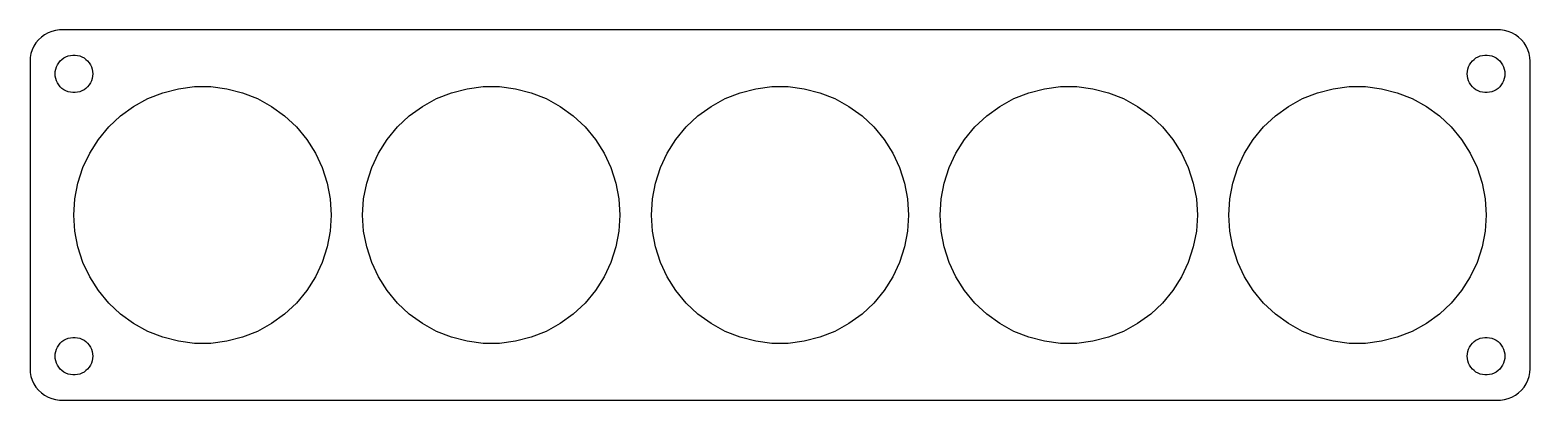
# Model space of a CAD drawing. Header units: metres. Extents: x -120 to 120, y -29 to 29.
import ezdxf

# ---------------------------------------------------------------- set-up
doc = ezdxf.new("R2010")
doc.units = ezdxf.units.M

msp = doc.modelspace()

# ---------------------------------------------------------------- linework, layer by layer
for p, q in [((-117.179, 28.7216), (-117.687, 28.3526)), ((-116.629, 29.0241), (-117.179, 28.7216)), ((-116.045, 29.2553), (-116.629, 29.0241)), ((-115.437, 29.4114), (-116.045, 29.2553)), ((-114.814, 29.4901), (-115.437, 29.4114)), ((114.814, 29.4901), (-114.814, 29.4901)), ((115.437, 29.4114), (114.814, 29.4901)), ((116.045, 29.2553), (115.437, 29.4114)), ((116.629, 29.0241), (116.045, 29.2553)), ((117.179, 28.7216), (116.629, 29.0241)), ((117.687, 28.3526), (117.179, 28.7216)), ((-119.149, 26.3406), (-119.343, 25.7434)), ((-118.882, 26.9088), (-119.149, 26.3406)), ((-118.545, 27.4389), (-118.882, 26.9088)), ((-118.145, 27.9227), (-118.545, 27.4389)), ((-117.687, 28.3526), (-118.145, 27.9227)), ((118.145, 27.9227), (117.687, 28.3526)), ((118.545, 27.4389), (118.145, 27.9227)), ((118.882, 26.9088), (118.545, 27.4389)), ((119.149, 26.3406), (118.882, 26.9088)), ((119.343, 25.7434), (119.149, 26.3406)), ((-119.461, 25.1267), (-119.5, 24.5)), ((-119.5, 24.5), (-119.5, -24.5)), ((-119.343, 25.7434), (-119.461, 25.1267)), ((-115.289, 23.6044), (-115.129, 23.9453)), ((-115.129, 23.9453), (-114.927, 24.2634)), ((-114.927, 24.2634), (-114.687, 24.5536)), ((-114.687, 24.5536), (-114.412, 24.8115)), ((-114.412, 24.8115), (-114.107, 25.033)), ((-114.107, 25.033), (-113.777, 25.2145)), ((-113.777, 25.2145), (-113.427, 25.3532)), ((-113.427, 25.3532), (-113.062, 25.4469)), ((-113.062, 25.4469), (-112.688, 25.4941)), ((-112.688, 25.4941), (-112.312, 25.4941)), ((-112.312, 25.4941), (-111.938, 25.4469)), ((-111.938, 25.4469), (-111.573, 25.3532)), ((-111.573, 25.3532), (-111.223, 25.2145)), ((-111.223, 25.2145), (-110.893, 25.033)), ((-110.893, 25.033), (-110.588, 24.8115)), ((-110.588, 24.8115), (-110.313, 24.5536)), ((-110.313, 24.5536), (-110.073, 24.2634)), ((-110.073, 24.2634), (-109.871, 23.9453)), ((-109.871, 23.9453), (-109.711, 23.6044)), ((109.711, 23.6044), (109.871, 23.9453)), ((109.871, 23.9453), (110.073, 24.2634)), ((110.073, 24.2634), (110.313, 24.5536)), ((110.313, 24.5536), (110.588, 24.8115)), ((110.588, 24.8115), (110.893, 25.033)), ((110.893, 25.033), (111.223, 25.2145)), ((111.223, 25.2145), (111.573, 25.3532)), ((111.573, 25.3532), (111.938, 25.4469)), ((111.938, 25.4469), (112.312, 25.4941)), ((112.312, 25.4941), (112.688, 25.4941)), ((112.688, 25.4941), (113.062, 25.4469)), ((113.062, 25.4469), (113.427, 25.3532)), ((113.427, 25.3532), (113.777, 25.2145)), ((113.777, 25.2145), (114.107, 25.033)), ((114.107, 25.033), (114.412, 24.8115)), ((114.412, 24.8115), (114.687, 24.5536)), ((114.687, 24.5536), (114.927, 24.2634)), ((114.927, 24.2634), (115.129, 23.9453)), ((115.129, 23.9453), (115.289, 23.6044)), ((119.461, 25.1267), (119.343, 25.7434)), ((119.5, 24.5), (119.461, 25.1267)), ((119.5, -24.5), (119.5, 24.5)), ((-115.5, 22.5), (-115.476, 22.876)), ((-115.476, 22.124), (-115.5, 22.5)), ((-115.476, 22.876), (-115.406, 23.2461)), ((-115.406, 21.7539), (-115.476, 22.124)), ((-115.406, 23.2461), (-115.289, 23.6044)), ((-115.289, 21.3956), (-115.406, 21.7539)), ((-109.711, 23.6044), (-109.594, 23.2461)), ((-109.594, 21.7539), (-109.711, 21.3956)), ((-109.594, 23.2461), (-109.524, 22.876)), ((-109.524, 22.124), (-109.594, 21.7539)), ((-109.524, 22.876), (-109.5, 22.5)), ((-109.5, 22.5), (-109.524, 22.124)), ((109.5, 22.5), (109.524, 22.876)), ((109.524, 22.124), (109.5, 22.5)), ((109.524, 22.876), (109.594, 23.2461)), ((109.594, 21.7539), (109.524, 22.124)), ((109.594, 23.2461), (109.711, 23.6044)), ((109.711, 21.3956), (109.594, 21.7539)), ((115.289, 23.6044), (115.406, 23.2461)), ((115.406, 21.7539), (115.289, 21.3956)), ((115.406, 23.2461), (115.476, 22.876)), ((115.476, 22.124), (115.406, 21.7539)), ((115.476, 22.876), (115.5, 22.5)), ((115.5, 22.5), (115.476, 22.124)), ((-115.129, 21.0547), (-115.289, 21.3956)), ((-114.927, 20.7366), (-115.129, 21.0547)), ((-114.687, 20.4464), (-114.927, 20.7366)), ((-114.412, 20.1884), (-114.687, 20.4464)), ((-114.107, 19.967), (-114.412, 20.1884)), ((-113.777, 19.7855), (-114.107, 19.967)), ((-113.427, 19.6468), (-113.777, 19.7855)), ((-113.062, 19.5531), (-113.427, 19.6468)), ((-112.688, 19.5059), (-113.062, 19.5531)), ((-112.312, 19.5059), (-112.688, 19.5059)), ((-111.938, 19.5531), (-112.312, 19.5059)), ((-111.573, 19.6468), (-111.938, 19.5531)), ((-111.223, 19.7855), (-111.573, 19.6468)), ((-110.893, 19.967), (-111.223, 19.7855)), ((-110.588, 20.1884), (-110.893, 19.967)), ((-110.313, 20.4464), (-110.588, 20.1884)), ((-110.073, 20.7366), (-110.313, 20.4464)), ((-109.871, 21.0547), (-110.073, 20.7366)), ((-109.711, 21.3956), (-109.871, 21.0547)), ((-100.728, 18.549), (-98.3348, 19.4967)), ((-98.3348, 19.4967), (-95.8413, 20.1369)), ((-95.8413, 20.1369), (-93.2872, 20.4595)), ((-93.2872, 20.4595), (-90.7128, 20.4595)), ((-90.7128, 20.4595), (-88.1587, 20.1369)), ((-88.1587, 20.1369), (-85.6651, 19.4967)), ((-85.6651, 19.4967), (-83.2715, 18.549)), ((-54.7285, 18.549), (-52.3348, 19.4967)), ((-52.3348, 19.4967), (-49.8413, 20.1369)), ((-49.8413, 20.1369), (-47.2872, 20.4595)), ((-47.2872, 20.4595), (-44.7128, 20.4595)), ((-44.7128, 20.4595), (-42.1587, 20.1369)), ((-42.1587, 20.1369), (-39.6651, 19.4967)), ((-39.6651, 19.4967), (-37.2715, 18.549)), ((-8.72847, 18.549), (-6.33484, 19.4967)), ((-6.33484, 19.4967), (-3.84131, 20.1369)), ((-3.84131, 20.1369), (-1.2872, 20.4595)), ((-1.2872, 20.4595), (1.2872, 20.4595)), ((1.2872, 20.4595), (3.84131, 20.1369)), ((3.84131, 20.1369), (6.33484, 19.4967)), ((6.33484, 19.4967), (8.72847, 18.549)), ((37.2715, 18.549), (39.6651, 19.4967)), ((39.6651, 19.4967), (42.1587, 20.1369)), ((42.1587, 20.1369), (44.7128, 20.4595)), ((44.7128, 20.4595), (47.2872, 20.4595)), ((47.2872, 20.4595), (49.8413, 20.1369)), ((49.8413, 20.1369), (52.3348, 19.4967)), ((52.3348, 19.4967), (54.7285, 18.549)), ((83.2715, 18.549), (85.6651, 19.4967)), ((85.6651, 19.4967), (88.1587, 20.1369)), ((88.1587, 20.1369), (90.7128, 20.4595)), ((90.7128, 20.4595), (93.2872, 20.4595)), ((93.2872, 20.4595), (95.8413, 20.1369)), ((95.8413, 20.1369), (98.3348, 19.4967)), ((98.3348, 19.4967), (100.728, 18.549)), ((109.871, 21.0547), (109.711, 21.3956)), ((110.073, 20.7366), (109.871, 21.0547)), ((110.313, 20.4464), (110.073, 20.7366)), ((110.588, 20.1884), (110.313, 20.4464)), ((110.893, 19.967), (110.588, 20.1884)), ((111.223, 19.7855), (110.893, 19.967)), ((111.573, 19.6468), (111.223, 19.7855)), ((111.938, 19.5531), (111.573, 19.6468)), ((112.312, 19.5059), (111.938, 19.5531)), ((112.688, 19.5059), (112.312, 19.5059)), ((113.062, 19.5531), (112.688, 19.5059)), ((113.427, 19.6468), (113.062, 19.5531)), ((113.777, 19.7855), (113.427, 19.6468)), ((114.107, 19.967), (113.777, 19.7855)), ((114.412, 20.1884), (114.107, 19.967)), ((114.687, 20.4464), (114.412, 20.1884)), ((114.927, 20.7366), (114.687, 20.4464)), ((115.129, 21.0547), (114.927, 20.7366)), ((115.289, 21.3956), (115.129, 21.0547)), ((-105.067, 15.7955), (-102.984, 17.3087)), ((-102.984, 17.3087), (-100.728, 18.549)), ((-83.2715, 18.549), (-81.0155, 17.3087)), ((-81.0155, 17.3087), (-78.9328, 15.7955)), ((-59.0672, 15.7955), (-56.9844, 17.3087)), ((-56.9844, 17.3087), (-54.7285, 18.549)), ((-37.2715, 18.549), (-35.0155, 17.3087)), ((-35.0155, 17.3087), (-32.9328, 15.7955)), ((-13.0672, 15.7955), (-10.9844, 17.3087)), ((-10.9844, 17.3087), (-8.72847, 18.549)), ((8.72847, 18.549), (10.9844, 17.3087)), ((10.9844, 17.3087), (13.0672, 15.7955)), ((32.9328, 15.7955), (35.0155, 17.3087)), ((35.0155, 17.3087), (37.2715, 18.549)), ((54.7285, 18.549), (56.9844, 17.3087)), ((56.9844, 17.3087), (59.0672, 15.7955)), ((78.9328, 15.7955), (81.0155, 17.3087)), ((81.0155, 17.3087), (83.2715, 18.549)), ((100.728, 18.549), (102.984, 17.3087)), ((102.984, 17.3087), (105.067, 15.7955)), ((-106.944, 14.0332), (-105.067, 15.7955)), ((-78.9328, 15.7955), (-77.0561, 14.0332)), ((-60.9438, 14.0332), (-59.0672, 15.7955)), ((-32.9328, 15.7955), (-31.0561, 14.0332)), ((-14.9438, 14.0332), (-13.0672, 15.7955)), ((13.0672, 15.7955), (14.9438, 14.0332)), ((31.0561, 14.0332), (32.9328, 15.7955)), ((59.0672, 15.7955), (60.9438, 14.0332)), ((77.0561, 14.0332), (78.9328, 15.7955)), ((105.067, 15.7955), (106.944, 14.0332)), ((-109.964, 9.87595), (-108.585, 12.0496)), ((-108.585, 12.0496), (-106.944, 14.0332)), ((-77.0561, 14.0332), (-75.4151, 12.0496)), ((-75.4151, 12.0496), (-74.0357, 9.87595)), ((-63.9643, 9.87595), (-62.5848, 12.0496)), ((-62.5848, 12.0496), (-60.9438, 14.0332)), ((-31.0561, 14.0332), (-29.4151, 12.0496)), ((-29.4151, 12.0496), (-28.0357, 9.87595)), ((-17.9643, 9.87595), (-16.5848, 12.0496)), ((-16.5848, 12.0496), (-14.9438, 14.0332)), ((14.9438, 14.0332), (16.5848, 12.0496)), ((16.5848, 12.0496), (17.9643, 9.87595)), ((28.0357, 9.87595), (29.4151, 12.0496)), ((29.4151, 12.0496), (31.0561, 14.0332)), ((60.9438, 14.0332), (62.5848, 12.0496)), ((62.5848, 12.0496), (63.9643, 9.87595)), ((74.0357, 9.87595), (75.4151, 12.0496)), ((75.4151, 12.0496), (77.0561, 14.0332)), ((106.944, 14.0332), (108.585, 12.0496)), ((108.585, 12.0496), (109.964, 9.87595)), ((-111.06, 7.54654), (-109.964, 9.87595)), ((-74.0357, 9.87595), (-72.9396, 7.54654)), ((-65.0604, 7.54654), (-63.9643, 9.87595)), ((-28.0357, 9.87595), (-26.9396, 7.54654)), ((-19.0604, 7.54654), (-17.9643, 9.87595)), ((17.9643, 9.87595), (19.0604, 7.54654)), ((26.9396, 7.54654), (28.0357, 9.87595)), ((63.9643, 9.87595), (65.0604, 7.54654)), ((72.9396, 7.54654), (74.0357, 9.87595)), ((109.964, 9.87595), (111.06, 7.54654)), ((-111.856, 5.09813), (-111.06, 7.54654)), ((-72.9396, 7.54654), (-72.144, 5.09813)), ((-65.856, 5.09813), (-65.0604, 7.54654)), ((-26.9396, 7.54654), (-26.144, 5.09813)), ((-19.8559, 5.09813), (-19.0604, 7.54654)), ((19.0604, 7.54654), (19.8559, 5.09813)), ((26.144, 5.09813), (26.9396, 7.54654)), ((65.0604, 7.54654), (65.856, 5.09813)), ((72.144, 5.09813), (72.9396, 7.54654)), ((111.06, 7.54654), (111.856, 5.09813)), ((-112.338, 2.56932), (-111.856, 5.09813)), ((-72.144, 5.09813), (-71.6617, 2.56932)), ((-66.3383, 2.56932), (-65.856, 5.09813)), ((-26.144, 5.09813), (-25.6616, 2.56932)), ((-20.3383, 2.56932), (-19.8559, 5.09813)), ((19.8559, 5.09813), (20.3383, 2.56932)), ((25.6616, 2.56932), (26.144, 5.09813)), ((65.856, 5.09813), (66.3383, 2.56932)), ((71.6617, 2.56932), (72.144, 5.09813)), ((111.856, 5.09813), (112.338, 2.56932)), ((-112.5, 0), (-112.338, 2.56932)), ((-71.6617, 2.56932), (-71.5, 0)), ((-66.5, 0), (-66.3383, 2.56932)), ((-25.6616, 2.56932), (-25.5, 0)), ((-20.5, 0), (-20.3383, 2.56932)), ((20.3383, 2.56932), (20.5, 0)), ((25.5, 0), (25.6616, 2.56932)), ((66.3383, 2.56932), (66.5, 0)), ((71.5, 0), (71.6617, 2.56932)), ((112.338, 2.56932), (112.5, 0)), ((-112.338, -2.56932), (-112.5, 0)), ((-71.5, 0), (-71.6617, -2.56932)), ((-66.3383, -2.56932), (-66.5, 0)), ((-25.5, 0), (-25.6616, -2.56932)), ((-20.3383, -2.56932), (-20.5, 0)), ((20.5, 0), (20.3383, -2.56932)), ((25.6616, -2.56932), (25.5, 0)), ((66.5, 0), (66.3383, -2.56932)), ((71.6617, -2.56932), (71.5, 0)), ((112.5, 0), (112.338, -2.56932)), ((-111.856, -5.09813), (-112.338, -2.56932)), ((-71.6617, -2.56932), (-72.144, -5.09813)), ((-65.856, -5.09813), (-66.3383, -2.56932)), ((-25.6616, -2.56932), (-26.144, -5.09813)), ((-19.8559, -5.09813), (-20.3383, -2.56932)), ((20.3383, -2.56932), (19.8559, -5.09813)), ((26.144, -5.09813), (25.6616, -2.56932)), ((66.3383, -2.56932), (65.856, -5.09813)), ((72.144, -5.09813), (71.6617, -2.56932)), ((112.338, -2.56932), (111.856, -5.09813)), ((-111.06, -7.54654), (-111.856, -5.09813)), ((-72.144, -5.09813), (-72.9396, -7.54654)), ((-65.0604, -7.54654), (-65.856, -5.09813)), ((-26.144, -5.09813), (-26.9396, -7.54654)), ((-19.0604, -7.54654), (-19.8559, -5.09813)), ((19.8559, -5.09813), (19.0604, -7.54654)), ((26.9396, -7.54654), (26.144, -5.09813)), ((65.856, -5.09813), (65.0604, -7.54654)), ((72.9396, -7.54654), (72.144, -5.09813)), ((111.856, -5.09813), (111.06, -7.54654)), ((-109.964, -9.87595), (-111.06, -7.54654)), ((-72.9396, -7.54654), (-74.0357, -9.87595)), ((-63.9643, -9.87595), (-65.0604, -7.54654)), ((-26.9396, -7.54654), (-28.0357, -9.87595)), ((-17.9643, -9.87595), (-19.0604, -7.54654)), ((19.0604, -7.54654), (17.9643, -9.87595)), ((28.0357, -9.87595), (26.9396, -7.54654)), ((65.0604, -7.54654), (63.9643, -9.87595)), ((74.0357, -9.87595), (72.9396, -7.54654)), ((111.06, -7.54654), (109.964, -9.87595)), ((-108.585, -12.0496), (-109.964, -9.87595)), ((-74.0357, -9.87595), (-75.4151, -12.0496)), ((-62.5848, -12.0496), (-63.9643, -9.87595)), ((-28.0357, -9.87595), (-29.4151, -12.0496)), ((-16.5848, -12.0496), (-17.9643, -9.87595)), ((17.9643, -9.87595), (16.5848, -12.0496)), ((29.4151, -12.0496), (28.0357, -9.87595)), ((63.9643, -9.87595), (62.5848, -12.0496)), ((75.4151, -12.0496), (74.0357, -9.87595)), ((109.964, -9.87595), (108.585, -12.0496)), ((-106.944, -14.0332), (-108.585, -12.0496)), ((-105.067, -15.7955), (-106.944, -14.0332)), ((-77.0561, -14.0332), (-78.9328, -15.7955)), ((-75.4151, -12.0496), (-77.0561, -14.0332)), ((-60.9438, -14.0332), (-62.5848, -12.0496)), ((-59.0672, -15.7955), (-60.9438, -14.0332)), ((-31.0561, -14.0332), (-32.9328, -15.7955)), ((-29.4151, -12.0496), (-31.0561, -14.0332)), ((-14.9438, -14.0332), (-16.5848, -12.0496)), ((-13.0672, -15.7955), (-14.9438, -14.0332)), ((14.9438, -14.0332), (13.0672, -15.7955)), ((16.5848, -12.0496), (14.9438, -14.0332)), ((31.0561, -14.0332), (29.4151, -12.0496)), ((32.9328, -15.7955), (31.0561, -14.0332)), ((60.9438, -14.0332), (59.0672, -15.7955)), ((62.5848, -12.0496), (60.9438, -14.0332)), ((77.0561, -14.0332), (75.4151, -12.0496)), ((78.9328, -15.7955), (77.0561, -14.0332)), ((106.944, -14.0332), (105.067, -15.7955)), ((108.585, -12.0496), (106.944, -14.0332)), ((-102.984, -17.3087), (-105.067, -15.7955)), ((-78.9328, -15.7955), (-81.0155, -17.3087)), ((-56.9844, -17.3087), (-59.0672, -15.7955)), ((-32.9328, -15.7955), (-35.0155, -17.3087)), ((-10.9844, -17.3087), (-13.0672, -15.7955)), ((13.0672, -15.7955), (10.9844, -17.3087)), ((35.0155, -17.3087), (32.9328, -15.7955)), ((59.0672, -15.7955), (56.9844, -17.3087)), ((81.0155, -17.3087), (78.9328, -15.7955)), ((105.067, -15.7955), (102.984, -17.3087)), ((-100.728, -18.549), (-102.984, -17.3087)), ((-98.3348, -19.4967), (-100.728, -18.549)), ((-83.2715, -18.549), (-85.6651, -19.4967)), ((-81.0155, -17.3087), (-83.2715, -18.549)), ((-54.7285, -18.549), (-56.9844, -17.3087)), ((-52.3348, -19.4967), (-54.7285, -18.549)), ((-37.2715, -18.549), (-39.6651, -19.4967)), ((-35.0155, -17.3087), (-37.2715, -18.549)), ((-8.72847, -18.549), (-10.9844, -17.3087)), ((-6.33484, -19.4967), (-8.72847, -18.549)), ((8.72847, -18.549), (6.33484, -19.4967)), ((10.9844, -17.3087), (8.72847, -18.549)), ((37.2715, -18.549), (35.0155, -17.3087)), ((39.6651, -19.4967), (37.2715, -18.549)), ((54.7285, -18.549), (52.3348, -19.4967)), ((56.9844, -17.3087), (54.7285, -18.549)), ((83.2715, -18.549), (81.0155, -17.3087)), ((85.6651, -19.4967), (83.2715, -18.549)), ((100.728, -18.549), (98.3348, -19.4967)), ((102.984, -17.3087), (100.728, -18.549)), ((-115.406, -21.7539), (-115.289, -21.3956)), ((-115.289, -21.3956), (-115.129, -21.0547)), ((-115.129, -21.0547), (-114.927, -20.7366)), ((-114.927, -20.7366), (-114.687, -20.4464)), ((-114.687, -20.4464), (-114.412, -20.1884)), ((-114.412, -20.1884), (-114.107, -19.967)), ((-114.107, -19.967), (-113.777, -19.7855)), ((-113.777, -19.7855), (-113.427, -19.6468)), ((-113.427, -19.6468), (-113.062, -19.5531)), ((-113.062, -19.5531), (-112.688, -19.5059)), ((-112.688, -19.5059), (-112.312, -19.5059)), ((-112.312, -19.5059), (-111.938, -19.5531)), ((-111.938, -19.5531), (-111.573, -19.6468)), ((-111.573, -19.6468), (-111.223, -19.7855)), ((-111.223, -19.7855), (-110.893, -19.967)), ((-110.893, -19.967), (-110.588, -20.1884)), ((-110.588, -20.1884), (-110.313, -20.4464)), ((-110.313, -20.4464), (-110.073, -20.7366)), ((-110.073, -20.7366), (-109.871, -21.0547)), ((-109.871, -21.0547), (-109.711, -21.3956)), ((-109.711, -21.3956), (-109.594, -21.7539)), ((-95.8413, -20.1369), (-98.3348, -19.4967)), ((-93.2872, -20.4595), (-95.8413, -20.1369)), ((-90.7128, -20.4595), (-93.2872, -20.4595)), ((-88.1587, -20.1369), (-90.7128, -20.4595)), ((-85.6651, -19.4967), (-88.1587, -20.1369)), ((-49.8413, -20.1369), (-52.3348, -19.4967)), ((-47.2872, -20.4595), (-49.8413, -20.1369)), ((-44.7128, -20.4595), (-47.2872, -20.4595)), ((-42.1587, -20.1369), (-44.7128, -20.4595)), ((-39.6651, -19.4967), (-42.1587, -20.1369)), ((-3.84131, -20.1369), (-6.33484, -19.4967)), ((-1.2872, -20.4595), (-3.84131, -20.1369)), ((1.2872, -20.4595), (-1.2872, -20.4595)), ((3.84131, -20.1369), (1.2872, -20.4595)), ((6.33484, -19.4967), (3.84131, -20.1369)), ((42.1587, -20.1369), (39.6651, -19.4967)), ((44.7128, -20.4595), (42.1587, -20.1369)), ((47.2872, -20.4595), (44.7128, -20.4595)), ((49.8413, -20.1369), (47.2872, -20.4595)), ((52.3348, -19.4967), (49.8413, -20.1369)), ((88.1587, -20.1369), (85.6651, -19.4967)), ((90.7128, -20.4595), (88.1587, -20.1369)), ((93.2872, -20.4595), (90.7128, -20.4595)), ((95.8413, -20.1369), (93.2872, -20.4595)), ((98.3348, -19.4967), (95.8413, -20.1369)), ((109.594, -21.7539), (109.711, -21.3956)), ((109.711, -21.3956), (109.871, -21.0547)), ((109.871, -21.0547), (110.073, -20.7366)), ((110.073, -20.7366), (110.313, -20.4464)), ((110.313, -20.4464), (110.588, -20.1884)), ((110.588, -20.1884), (110.893, -19.967)), ((110.893, -19.967), (111.223, -19.7855)), ((111.223, -19.7855), (111.573, -19.6468)), ((111.573, -19.6468), (111.938, -19.5531)), ((111.938, -19.5531), (112.312, -19.5059)), ((112.312, -19.5059), (112.688, -19.5059)), ((112.688, -19.5059), (113.062, -19.5531)), ((113.062, -19.5531), (113.427, -19.6468)), ((113.427, -19.6468), (113.777, -19.7855)), ((113.777, -19.7855), (114.107, -19.967)), ((114.107, -19.967), (114.412, -20.1884)), ((114.412, -20.1884), (114.687, -20.4464)), ((114.687, -20.4464), (114.927, -20.7366)), ((114.927, -20.7366), (115.129, -21.0547)), ((115.129, -21.0547), (115.289, -21.3956)), ((115.289, -21.3956), (115.406, -21.7539)), ((-115.5, -22.5), (-115.476, -22.124)), ((-115.476, -22.876), (-115.5, -22.5)), ((-115.476, -22.124), (-115.406, -21.7539)), ((-115.406, -23.2461), (-115.476, -22.876)), ((-115.289, -23.6044), (-115.406, -23.2461)), ((-115.129, -23.9453), (-115.289, -23.6044)), ((-109.711, -23.6044), (-109.871, -23.9453)), ((-109.594, -23.2461), (-109.711, -23.6044)), ((-109.594, -21.7539), (-109.524, -22.124)), ((-109.524, -22.876), (-109.594, -23.2461)), ((-109.524, -22.124), (-109.5, -22.5)), ((-109.5, -22.5), (-109.524, -22.876)), ((109.5, -22.5), (109.524, -22.124)), ((109.524, -22.876), (109.5, -22.5)), ((109.524, -22.124), (109.594, -21.7539)), ((109.594, -23.2461), (109.524, -22.876)), ((109.711, -23.6044), (109.594, -23.2461)), ((109.871, -23.9453), (109.711, -23.6044)), ((115.289, -23.6044), (115.129, -23.9453)), ((115.406, -23.2461), (115.289, -23.6044)), ((115.406, -21.7539), (115.476, -22.124)), ((115.476, -22.876), (115.406, -23.2461)), ((115.476, -22.124), (115.5, -22.5)), ((115.5, -22.5), (115.476, -22.876)), ((-119.5, -24.5), (-119.461, -25.1267)), ((-119.461, -25.1267), (-119.343, -25.7434)), ((-119.343, -25.7434), (-119.149, -26.3406)), ((-114.927, -24.2634), (-115.129, -23.9453)), ((-114.687, -24.5536), (-114.927, -24.2634)), ((-114.412, -24.8115), (-114.687, -24.5536)), ((-114.107, -25.033), (-114.412, -24.8115)), ((-113.777, -25.2145), (-114.107, -25.033)), ((-113.427, -25.3532), (-113.777, -25.2145)), ((-113.062, -25.4469), (-113.427, -25.3532)), ((-112.688, -25.4941), (-113.062, -25.4469)), ((-112.312, -25.4941), (-112.688, -25.4941)), ((-111.938, -25.4469), (-112.312, -25.4941)), ((-111.573, -25.3532), (-111.938, -25.4469)), ((-111.223, -25.2145), (-111.573, -25.3532)), ((-110.893, -25.033), (-111.223, -25.2145)), ((-110.588, -24.8115), (-110.893, -25.033)), ((-110.313, -24.5536), (-110.588, -24.8115)), ((-110.073, -24.2634), (-110.313, -24.5536)), ((-109.871, -23.9453), (-110.073, -24.2634)), ((110.073, -24.2634), (109.871, -23.9453)), ((110.313, -24.5536), (110.073, -24.2634)), ((110.588, -24.8115), (110.313, -24.5536)), ((110.893, -25.033), (110.588, -24.8115)), ((111.223, -25.2145), (110.893, -25.033)), ((111.573, -25.3532), (111.223, -25.2145)), ((111.938, -25.4469), (111.573, -25.3532)), ((112.312, -25.4941), (111.938, -25.4469)), ((112.688, -25.4941), (112.312, -25.4941)), ((113.062, -25.4469), (112.688, -25.4941)), ((113.427, -25.3532), (113.062, -25.4469)), ((113.777, -25.2145), (113.427, -25.3532)), ((114.107, -25.033), (113.777, -25.2145)), ((114.412, -24.8115), (114.107, -25.033)), ((114.687, -24.5536), (114.412, -24.8115)), ((114.927, -24.2634), (114.687, -24.5536)), ((115.129, -23.9453), (114.927, -24.2634)), ((119.149, -26.3406), (119.343, -25.7434)), ((119.343, -25.7434), (119.461, -25.1267)), ((119.461, -25.1267), (119.5, -24.5)), ((-119.149, -26.3406), (-118.882, -26.9088)), ((-118.882, -26.9088), (-118.545, -27.4389)), ((-118.545, -27.4389), (-118.145, -27.9227)), ((-118.145, -27.9227), (-117.687, -28.3526)), ((-117.687, -28.3526), (-117.179, -28.7216)), ((117.179, -28.7216), (117.687, -28.3526)), ((117.687, -28.3526), (118.145, -27.9227)), ((118.145, -27.9227), (118.545, -27.4389)), ((118.545, -27.4389), (118.882, -26.9088)), ((118.882, -26.9088), (119.149, -26.3406)), ((-117.179, -28.7216), (-116.629, -29.0241)), ((-116.629, -29.0241), (-116.045, -29.2553)), ((-116.045, -29.2553), (-115.437, -29.4114)), ((-115.437, -29.4114), (-114.814, -29.4901)), ((-114.814, -29.4901), (114.814, -29.4901)), ((114.814, -29.4901), (115.437, -29.4114)), ((115.437, -29.4114), (116.045, -29.2553)), ((116.045, -29.2553), (116.629, -29.0241)), ((116.629, -29.0241), (117.179, -28.7216))]:
    msp.add_line(p, q)

doc.saveas('drawing.dxf')
